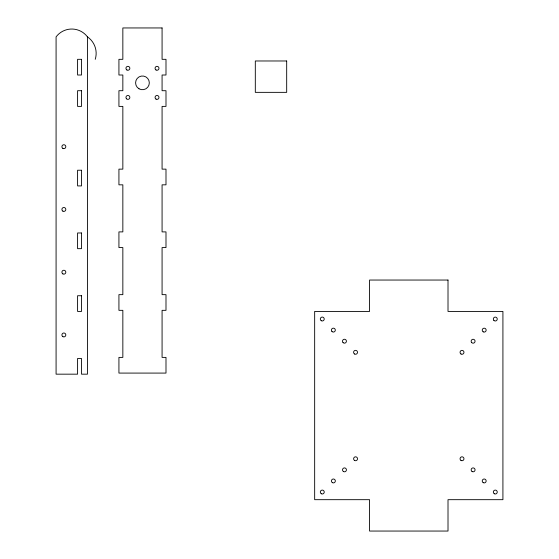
<?xml version="1.0" encoding="UTF-8"?>
<svg xmlns="http://www.w3.org/2000/svg" width="559" height="559" viewBox="0 0 559 559"><rect width="100%" height="100%" fill="white"/><g stroke="black" fill="none" stroke-linecap="round" stroke-linejoin="round"><path stroke-width="0.84" d="M87.463 36.88L87.463 374.167L81.509 374.167L81.509 358.48L77.589 358.48L77.589 374.167L56.082 374.167L56.082 36.88A19.607 19.607 0 0 1 87.463 36.88A19.949 19.949 0 0 1 95.24 59.324M162.075 27.95L122.847 27.95L122.847 59.324L118.927 59.324L118.927 75.011L122.847 75.011L122.847 90.705L118.927 90.705L118.927 106.392L122.847 106.392L122.847 169.139L118.927 169.139L118.927 184.833L122.847 184.833L122.847 231.894L118.927 231.894L118.927 247.581L122.847 247.581L122.847 294.649L118.927 294.649L118.927 310.336L122.847 310.336L122.847 357.397L118.927 357.397L118.927 373.084L165.995 373.084L165.995 357.397L162.075 357.397L162.075 310.336L165.995 310.336L165.995 294.649L162.075 294.649L162.075 247.581L165.995 247.581L165.995 231.894L162.075 231.894L162.075 184.833L165.995 184.833L165.995 169.139L162.075 169.139L162.075 106.392L165.995 106.392L165.995 90.705L162.075 90.705L162.075 75.011L165.995 75.011L165.995 59.324L162.075 59.324L162.075 27.95M81.509 59.324L77.589 59.324L77.589 75.011L81.509 75.011L81.509 59.324M286.683 60.98L255.309 60.98L255.309 92.354L286.683 92.354L286.683 60.98M81.509 90.705L77.589 90.705L77.589 106.392L81.509 106.392L81.509 90.705M81.509 170.229L77.589 170.229L77.589 185.916L81.509 185.916L81.509 170.229M81.509 232.977L77.589 232.977L77.589 248.664L81.509 248.664L81.509 232.977M448.011 280.045L369.569 280.045L369.569 311.419L314.661 311.419L314.661 499.676L369.569 499.676L369.569 531.05L448.011 531.05L448.011 499.676L502.918 499.676L502.918 311.419L448.011 311.419L448.011 280.045M81.509 295.732L77.589 295.732L77.589 311.419L81.509 311.419L81.509 295.732M126.516 98.803A1.963 1.963 0 0 0 129.793 97.923A1.963 1.963 0 0 0 127.396 95.526A1.963 1.963 0 0 0 126.516 98.803M156.038 69.994A1.963 1.963 0 0 0 158.98 68.296A1.963 1.963 0 0 0 156.038 66.598A1.963 1.963 0 0 0 156.038 69.994M139.03 88.804A6.862 6.862 0 0 0 149.323 82.858A6.862 6.862 0 0 0 139.03 76.911A6.862 6.862 0 0 0 139.03 88.804M126.921 69.994A1.963 1.963 0 0 0 129.863 68.296A1.963 1.963 0 0 0 126.921 66.598A1.963 1.963 0 0 0 126.921 69.994M156.038 99.118A1.963 1.963 0 0 0 158.98 97.42A1.963 1.963 0 0 0 156.038 95.722A1.963 1.963 0 0 0 156.038 99.118M331.976 331.501A1.963 1.963 0 0 0 335.253 330.628A1.963 1.963 0 0 0 332.85 328.224A1.963 1.963 0 0 0 331.976 331.501M343.065 342.597A1.963 1.963 0 0 0 346.349 341.717A1.963 1.963 0 0 0 343.946 339.313A1.963 1.963 0 0 0 343.065 342.597M354.567 354.001A1.963 1.963 0 0 0 357.508 352.303A1.963 1.963 0 0 0 354.567 350.605A1.963 1.963 0 0 0 354.567 354.001M321.285 320.719A1.963 1.963 0 0 0 324.227 319.021A1.963 1.963 0 0 0 321.285 317.323A1.963 1.963 0 0 0 321.285 320.719M493.904 320.433A1.963 1.963 0 0 0 497.182 319.552A1.963 1.963 0 0 0 494.785 317.149A1.963 1.963 0 0 0 493.904 320.433M483.214 331.836A1.963 1.963 0 0 0 486.155 330.138A1.963 1.963 0 0 0 483.214 328.44A1.963 1.963 0 0 0 483.214 331.836M471.719 342.618A1.963 1.963 0 0 0 474.996 341.738A1.963 1.963 0 0 0 472.6 339.334A1.963 1.963 0 0 0 471.719 342.618M461.028 354.022A1.963 1.963 0 0 0 463.97 352.324A1.963 1.963 0 0 0 461.028 350.626A1.963 1.963 0 0 0 461.028 354.022M354.588 460.469A1.963 1.963 0 0 0 357.529 458.771A1.963 1.963 0 0 0 354.588 457.073A1.963 1.963 0 0 0 354.588 460.469M343.492 471.558A1.963 1.963 0 0 0 346.433 469.86A1.963 1.963 0 0 0 343.492 468.162A1.963 1.963 0 0 0 343.492 471.558M332.402 482.655A1.963 1.963 0 0 0 335.344 480.957A1.963 1.963 0 0 0 332.402 479.259A1.963 1.963 0 0 0 332.402 482.655M321.306 493.744A1.963 1.963 0 0 0 324.248 492.046A1.963 1.963 0 0 0 321.306 490.348A1.963 1.963 0 0 0 321.306 493.744M461.028 460.469A1.963 1.963 0 0 0 463.97 458.771A1.963 1.963 0 0 0 461.028 457.073A1.963 1.963 0 0 0 461.028 460.469M472.124 471.558A1.963 1.963 0 0 0 475.066 469.86A1.963 1.963 0 0 0 472.124 468.162A1.963 1.963 0 0 0 472.124 471.558M483.214 482.655A1.963 1.963 0 0 0 486.155 480.957A1.963 1.963 0 0 0 483.214 479.259A1.963 1.963 0 0 0 483.214 482.655M494.31 493.744A1.963 1.963 0 0 0 497.251 492.046A1.963 1.963 0 0 0 494.31 490.348A1.963 1.963 0 0 0 494.31 493.744M62.881 148.394A1.963 1.963 0 0 0 65.822 146.696A1.963 1.963 0 0 0 62.881 144.998A1.963 1.963 0 0 0 62.881 148.394M62.881 211.141A1.963 1.963 0 0 0 65.822 209.443A1.963 1.963 0 0 0 62.881 207.745A1.963 1.963 0 0 0 62.881 211.141M62.881 273.896A1.963 1.963 0 0 0 65.822 272.198A1.963 1.963 0 0 0 62.881 270.5A1.963 1.963 0 0 0 62.881 273.896M62.881 336.651A1.963 1.963 0 0 0 65.822 334.953A1.963 1.963 0 0 0 62.881 333.255A1.963 1.963 0 0 0 62.881 336.651"/></g></svg>
